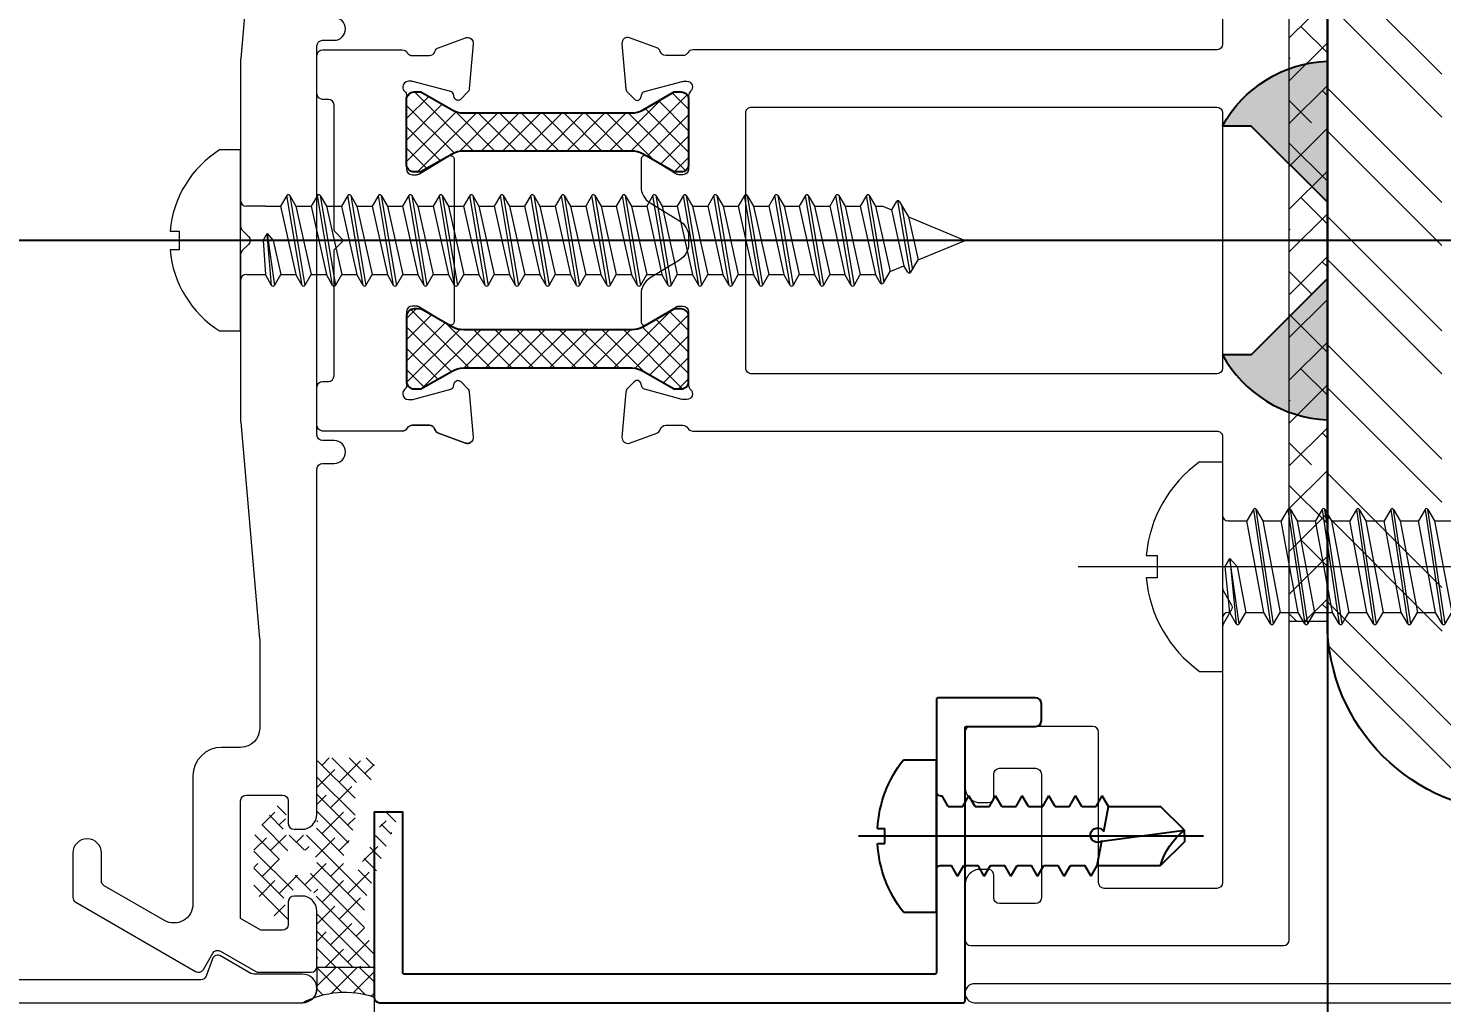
# Model space of a CAD drawing. Extents: x -280168 to 205214, y -148835 to -64913.
# Drawn here: x 51570.1 to 51644.2, y -71691 to -71639.9 of the extents above; entities that cross this region are included whole.
import ezdxf

# ---------------------------------------------------------------- set-up
doc = ezdxf.new("R2010")
doc.units = 0
doc.header["$LTSCALE"] = 1000
doc.header["$MEASUREMENT"] = 0
doc.linetypes.add('CENTER', pattern=[50.800000000000004, 31.75, -6.35, 6.35, -6.35])
doc.linetypes.add('DIVIDE', pattern=[1.25, 0.5, -0.25, 0, -0.25, 0, -0.25])
for name, color, linetype, lineweight in [('MJ', 3, 'Continuous', 25), ('PJ1_accessories', 4, 'Continuous', 13), ('STE1_carbon steel', 66, 'Continuous', 25), ('TC1_hatch', 251, 'Continuous', 13), ('XC1_alum.extrusion', 3, 'Continuous', 20), ('型材线层', 3, 'Continuous', 25), ('螺钉线层', 4, 'Continuous', 9), ('隔热条填充力图案', 6, 'Continuous', 9)]:
    doc.layers.add(name, color=color, linetype=linetype, lineweight=lineweight)
for name, color, linetype in [('PJ', 4, 'Continuous'), ('SY', 2, 'Continuous'), ('ZX', 14, 'CENTER'), ('尺寸层', 7, 'Continuous'), ('配件层', 4, 'Continuous')]:
    doc.layers.add(name, color=color, linetype=linetype)
doc.styles.add('QHMY', font='STXIHEI_0.TTF', dxfattribs={"width": 0.75})
doc.dimstyles.new('DIM-50', dxfattribs={"dimscale": 50, "dimtxt": 3, "dimasz": 1, "dimexe": 1, "dimexo": 1, "dimgap": 1, "dimtad": 1, "dimdec": 0, "dimzin": 0, "dimdsep": 46, "dimtxsty": 'QHMY', "dimblk": 'ARCHTICK', "dimcen": 0.09, "dimclrd": 1, "dimclre": 1, "dimclrt": 2, "dimazin": 2, "dimtfac": 1, "dimtdec": 0, "dimtix": 1, "dimtmove": 2, "dimatfit": 3, "dimfxl": 0, "dimtolj": 1, "dimtzin": 0, "dimarcsym": 0})

# ---------------------------------------------------------------- blocks, each defined once
blk = doc.blocks.new('PAON148001(945500)')
at = {"layer": '隔热条填充力图案'}
h = blk.add_hatch(dxfattribs=at)
h.set_pattern_fill('ANSI37', color=6, scale=0.5, style=0)
h.set_pattern_definition([(135, (-54620.91678163315, -69823.37623260304), (0.561266007566822, 0.5612660075668221), []), (45.00000000000001, (-54620.91678163315, -69823.37623260304), (0.5612660075668221, -0.561266007566822), [])])
edge = h.paths.add_edge_path()
edge.add_line((1.124448551607202, -12.41320508075296), (2.063679036153189, -14.0399999999936))
edge.add_line((2.063679036160465, -14.0399999999936), (2.063679036160465, -14.39999999999418))
edge.add_arc((1.663679036151734, -14.39999999999418), 0.4000000000014603, 270.0000000000007, 359.99999999999926, ccw=False)
edge.add_line((1.663679036151734, -14.79999999998836), (-1.736320963849721, -14.79999999998836))
edge.add_arc((-1.736320963849721, -14.39999999999418), 0.4000000000014321, 179.9999999999967, 270.0000000000033, ccw=False)
edge.add_line((-2.136320963851176, -14.39999999999418), (-2.136320963851176, -14.0399999999936))
edge.add_line((-2.136320963851176, -14.0399999999936), (-1.197090479305189, -12.41320508075296))
edge.add_arc((-2.236320963849721, -11.81320508074714), 1.200000000004664, 329.999999999949, 359.9999999999487)
edge.add_line((-1.036320963845355, -11.81320508074714), (-1.036320963845355, -2.986794919233944))
edge.add_arc((-2.236320963849721, -2.98679491924122), 1.200000000004677, 5.152498583970897e-11, 30.0000000000509)
edge.add_line((-1.197090479297913, -2.386794919235399), (-2.1363209638439, -0.7599999999947613))
edge.add_line((-2.136320963851176, -0.7599999999947613), (-2.136320963851176, -0.3999999999941792))
edge.add_arc((-1.736320963849721, -0.3999999999941792), 0.4000000000014481, 89.99999999999898, 180.000000000001, ccw=False)
edge.add_line((-1.736320963842445, 0), (1.66367903615901, 0))
edge.add_arc((1.663679036151734, -0.3999999999941792), 0.4000000000014623, 1.0231815394945443e-12, 89.99999999999898, ccw=False)
edge.add_line((2.063679036160465, -0.3999999999941792), (2.063679036160465, -0.7599999999947613))
edge.add_line((2.063679036160465, -0.7599999999947613), (1.124448551614478, -2.386794919235399))
edge.add_arc((2.16367903615901, -2.98679491924122), 1.200000000004608, 149.9999999999482, 179.9999999999494)
edge.add_line((0.9636790361546446, -2.98679491924122), (0.9636790361546446, -11.81320508075441))
edge.add_arc((2.16367903615901, -11.81320508074714), 1.200000000004706, 180.0000000000519, 210.0000000000506)
at = {"layer": '型材线层'}
blk.add_lwpolyline([(1.124448551607202, -12.41320508075296), (2.063679036160465, -14.0399999999936), (2.063679036160465, -14.39999999999418, -0.4142135623730874), (1.663679036151734, -14.79999999998836), (-1.736320963842445, -14.79999999998836, -0.414213562373129), (-2.136320963851176, -14.39999999999418), (-2.136320963851176, -14.0399999999936), (-1.197090479297913, -12.41320508075296, 0.1316524975873946), (-1.036320963845355, -11.81320508074714), (-1.036320963845355, -2.98679491924122, 0.1316524975873931), (-1.197090479297913, -2.386794919235399), (-2.136320963851176, -0.7599999999947613), (-2.136320963851176, -0.3999999999941792, -0.4142135623731054), (-1.736320963842445, 0), (1.663679036151734, 0, -0.4142135623730847), (2.063679036160465, -0.3999999999941792), (2.063679036160465, -0.7599999999947613), (1.124448551607202, -2.386794919235399, 0.1316524975874009), (0.9636790361546446, -2.98679491924122), (0.9636790361546446, -11.81320508074714, 0.1316524975873898)], format="xyb", close=True, dxfattribs=at)
blk = doc.blocks.new('PT-C-PTZGLSI-ST5.5LST')
at = {"layer": '螺钉线层'}
for p, q in [((-1.200000000000273, 5.499999999999773), (-2.273736754432321e-13, 5.499999999999773)), ((-2.273736754432321e-13, 5.499999999999773), (2.273736754432321e-13, -5.499999999999773)), ((-3.999999999999773, 0.5899999999996908), (-3.425020350683099, 0.5899999999999181)), ((-3.425020350683099, 0.5899999999999181), (-3.425020350683326, -0.5899999999999181)), ((-3.425020350683326, -0.5899999999999181), (-3.999999999999773, -0.5900000000001455)), ((-1.200000000000273, -5.499999999999773), (2.273736754432321e-13, -5.499999999999773))]:
    blk.add_line(p, q, dxfattribs=at)
for centre, radius, start, end in [((2.793114455093246, -0.03050315157952355), 6.821394883827407, 125.8299052604258, 174.7809172056982), ((2.793114455092791, 0.03050315157975092), 6.82139488382751, 185.2190827943148, 234.1700947395742)]:
    blk.add_arc(centre, radius, start, end, dxfattribs=at)
blk = doc.blocks.new('PT-C-PTZGLSI-ST5.5LW')
at = {"layer": '螺钉线层'}
for p, q in [((-0.1026090771724739, 3.00169872976312), (-0.4500000000002728, 2.400000000000546)), ((0.04739092133922895, 3.00169872976312), (0.3947818457113499, 2.400000000000773)), ((-1.405218154287923, 2.400000000000546), (-0.4500000000002728, 2.400000000000546)), ((0.4499999999998181, -2.400000000000318), (-0.4499999999993634, 2.400000000000546)), ((0.3947818457113499, 2.400000000000773), (1.294781845711896, -2.400000000000318)), ((-0.5052181542882863, -2.400000000000318), (0.4499999999993634, -2.400000000000318)), ((0.7973909228271623, -3.001698729762893), (0.4499999999998181, -2.400000000000318)), ((0.9473909213388652, -3.001698729762893), (1.294781845711896, -2.400000000000546))]:
    blk.add_line(p, q, dxfattribs=at)
at = {"layer": '螺钉线层', "color": 6, "linetype": 'Continuous'}
for p, q in [((-0.1026090771724739, 3.00169872976312), (0.7973909228271623, -3.001698729762893)), ((0.9473909213388652, -3.001698729762893), (0.04739092133922895, 3.00169872976312))]:
    blk.add_line(p, q, dxfattribs=at)
at = {"layer": '螺钉线层'}
for centre, start, end in [((-0.02760907717265582, 2.958397459670095), 29.99999994500553, 150.0000000549945), ((0.8723909228269804, -2.958397459669868), 209.9999999450055, 330.0000000549945)]:
    blk.add_arc(centre, 0.0866025403304984, start, end, dxfattribs=at)
blk = doc.blocks.new('PT-C-PTZZZGLD-ST5.5LWW')
at = {"layer": '螺钉线层'}
for p, q in [((-7.775000000002819, 3.001698729763802), (-8.122390922830618, 2.400000000001228)), ((-7.625000001491117, 3.001698729763802), (-7.277609077118996, 2.400000000001455)), ((-5.975000000003092, 3.00169872976403), (-6.322390922830891, 2.400000000001455)), ((-5.825000001491389, 3.00169872976403), (-5.477609077119268, 2.400000000001683)), ((-9.077609077118268, 2.400000000001228), (-8.122390922830618, 2.400000000001228)), ((-7.781195788371406, 0.5802926162211861), (-8.122390922830618, 2.400000000001228)), ((-7.277609077118996, 2.400000000001455), (-7.025729293534823, 1.056641154221779)), ((-6.322390922830891, 2.400000000001455), (-7.277609077118996, 2.400000000001455)), ((-6.030801689203145, 0.8448574206547619), (-6.322390922829982, 2.400000000001455)), ((-2.400000000001, 2.400000000001), (-5.477609077118814, 2.400000000001228)), ((-5.477609077119268, 2.400000000001683), (-5.192368380412063, 0.8787162842290854)), ((0, 0), (-2.400000000001, 2.400000000001)), ((-5.659590567578562, 0.7658401364453766), (-7.245213808028893, 1.10336138767093)), ((-5.467568495482283, 0.779076674898306), (-5.192368380412063, 0.8787162842293128)), ((-0.6600000000030377, 1.13686837721616e-12), (-5.192368380411608, 0.8787162842293128)), ((-7.384953796006357, -1.532998009728544), (-7.781195788371406, 0.5802926162211861)), ((-2.728484105318785e-12, 1.13686837721616e-12), (-2.400000000004184, -2.399999999999409)), ((-6.759958729222944, -1.861309906001679), (-5.618481218049055, -1.354185092160378)), ((-5.4223909228308, -2.399999999999409), (-5.61848121805042, -1.354185092160833)), ((-7.384953796006357, -1.532998009728544), (-7.222390922830982, -2.399999999999864)), ((-6.500247595126893, -1.745927903954453), (-6.37760907711845, -2.399999999999636)), ((-8.177609077118632, -2.399999999999636), (-7.222390922830982, -2.399999999999636)), ((-6.875000000003183, -3.001698729762211), (-7.222390922830527, -2.399999999999636)), ((-6.72500000149148, -3.001698729762211), (-6.37760907711845, -2.399999999999864)), ((-6.377609077118905, -2.399999999999409), (-5.422390922831255, -2.399999999999409)), ((-2.400000000004184, -2.399999999999409), (-5.775557948085407, -2.399999999999409))]:
    blk.add_line(p, q, dxfattribs=at)
at = {"layer": '螺钉线层', "color": 6, "linetype": 'Continuous'}
for p, q in [((-7.775000000002819, 3.001698729763802), (-7.488074458690789, 1.087778656669343)), ((-7.341887387042334, 1.113212562718218), (-7.625000001491117, 3.001698729763802)), ((-5.975000000003092, 3.00169872976403), (-5.639255640594911, 0.7621355805156327)), ((-5.490675476960405, 0.7716065061770223), (-5.825000001491389, 3.00169872976403)), ((-7.041808884483544, -1.889009803855288), (-6.875000000003183, -3.001698729762211)), ((-6.72500000149148, -3.001698729762211), (-6.890603995454967, -1.897046955707765))]:
    blk.add_line(p, q, dxfattribs=at)
at = {"layer": '螺钉线层'}
for centre, radius, start, end in [((-7.700000000003001, 2.958397459670778), 0.0866025403304984, 29.99999994500553, 150.0000000549945), ((-5.900000000003274, 2.958397459671005), 0.0866025403304984, 29.99999994500553, 150.0000000549945), ((0.1251724137923702, 2.400000000001), 2.52517241379369, 180, 251.8842237427178), ((-7.338903304250834, 0.663222456993708), 0.45, 77.98317710944669, 190.6196552761552), ((-5.586720959406193, 1.108170415860968), 0.35, 257.9831771094467, 289.9034160734104), ((-6.942661311885786, -1.450068168956022), 0.45, 190.6196552761552, 293.9541673023247), ((-6.800000000003365, -2.958397459669186), 0.0866025403304984, 209.9999999450055, 330.0000000549945)]:
    blk.add_arc(centre, radius, start, end, dxfattribs=at)
blk = doc.blocks.new('ST5.5x22自攻自钻')
at = {"layer": '螺钉线层'}
for p, q in [((-8.317814394898505, 4.502466129012646), (-8.340205317789696, 4.502466129012646)), ((-8.500400737180371, 2.1024661290121), (-8.246584084110054, 2.525605981673607)), ((-8.246584084110054, 2.525605981673607), (-7.867814394899597, 2.102466129013237)), ((-8.262596240610947, -0.2975338709879907), (-8.500400737180371, 2.1024661290121)), ((-7.867814394899597, 2.102466129013692), (-7.417814394898869, -0.2975338709879907)), ((-8.262596240610947, -0.2975338709879907), (-8.340205317789696, -0.2975338709879907)), ((-7.915205317783602, -0.8992326007505653), (-8.262596240610947, -0.2975338709879907)), ((-7.765205319271899, -0.8992326007505653), (-7.417814394898869, -0.297533870988218))]:
    blk.add_line(p, q, dxfattribs=at)
at = {"layer": '螺钉线层', "color": 6, "linetype": 'Continuous'}
for p, q in [((-8.246584084110054, 2.525605981673607), (-7.915205317783602, -0.8992326007505653)), ((-7.765205319271899, -0.8992326007505653), (-8.246584084110054, 2.525605981673607))]:
    blk.add_line(p, q, dxfattribs=at)
at = {"layer": '螺钉线层', "color": 46, "linetype": 'CENTER'}
blk.add_line((-16.21191307588288, 2.102466129012782), (15.59335668953554, 2.102466129012328), dxfattribs=at)
at = {"layer": '螺钉线层'}
for centre, radius, start, end in [((-8.340205317789696, 4.802466129012601), 0.3, 180, 270), ((-8.340205317789696, -0.5975338709888547), 0.3, 90, 180), ((-7.840205317783784, -0.8559313306575405), 0.0866025403304984, 209.9999999450055, 330.0000000549945)]:
    blk.add_arc(centre, radius, start, end, dxfattribs=at)
for name, p in [('PT-C-PTZGLSI-ST5.5LST', (-8.640205317790333, 2.102466129012555)), ('PT-C-PTZGLSI-ST5.5LW', (-6.912596240611038, 2.1024661290121)), ('PT-C-PTZGLSI-ST5.5LW', (-5.112596240610856, 2.102466129011873)), ('PT-C-PTZGLSI-ST5.5LW', (-3.312596240611128, 2.1024661290121)), ('PT-C-PTZGLSI-ST5.5LW', (-1.512596240610947, 2.1024661290121)), ('PT-C-PTZGLSI-ST5.5LW', (0.2874037593883259, 2.102466129012328)), ('PT-C-PTZGLSI-ST5.5LW', (2.087403759388508, 2.102466129012328)), ('PT-C-PTZGLSI-ST5.5LW', (3.887403759388235, 2.102466129012555)), ('PT-C-PTZZZGLD-ST5.5LWW', (13.35979468221558, 2.10246612901301))]:
    blk.add_blockref(name, p, dxfattribs=at)
blk = doc.blocks.new('PT-C-PTZGLSI-ST4.8LW')
at = {"layer": '螺钉线层'}
for p, q in [((-0.07281633654929465, 2.356698729762456), (-0.3999999999998636, 1.790000000000191)), ((0.07718366196240822, 2.356698729762456), (0.4043673268679413, 1.790000000000418)), ((-1.195632673131968, 1.790000000000418), (-0.3999999999996362, 1.790000000000646)), ((-0.3999999999998636, 1.790000000000191), (0.3999999999996362, -1.789999999999736)), ((0.4043673268679413, 1.790000000000418), (1.204367326868351, -1.789999999999736)), ((-0.3956326731315585, -1.789999999999736), (0.3999999999998636, -1.789999999999736)), ((0.7271836634506599, -2.356698729762456), (0.3999999999996362, -1.789999999999736)), ((0.8771836619623627, -2.356698729762456), (1.204367326868351, -1.789999999999736))]:
    blk.add_line(p, q, dxfattribs=at)
at = {"layer": '螺钉线层', "color": 6, "linetype": 'Continuous'}
for p, q in [((0.7271836634506599, -2.356698729762684), (-0.07281633654929465, 2.356698729762456)), ((0.0771836634507963, 2.356698729762684), (0.8771836619623627, -2.356698729762456))]:
    blk.add_line(p, q, dxfattribs=at)
at = {"layer": '螺钉线层'}
for centre, start, end in [((0.002183663450750828, 2.313397459669432), 29.99999994499902, 150.000000055001), ((0.8021836634507054, -2.313397459669432), 209.999999944999, 330.000000055001)]:
    blk.add_arc(centre, 0.0866025403304984, start, end, dxfattribs=at)
blk = doc.blocks.new('PT-C-PTZGLSI-ST4.8LST')
at = {"layer": '螺钉线层'}
blk.add_lwpolyline([(-1.099999999945794, 4.750000000034333, 0.2344543006142045), (-3.700000000000045, 0.4900000000000091), (-3.225020350683735, 0.4900000000000091), (-3.225020350683735, -0.4900000000000091), (-3.700000000000045, -0.4899999999990996, 0.2344543006112378), (-1.099999999999909, -4.75), (0, -4.75), (0, 4.750000000000227)], format="xyb", close=True, dxfattribs=at)
blk = doc.blocks.new('PT-C-PTZGLSI-ST4.8LWW')
at = {"layer": '螺钉线层'}
for p, q in [((-5.174999999999727, 2.356698729762229), (-5.502183663450296, 1.789999999999964)), ((-5.025000001488024, 2.356698729762229), (-4.697816336582491, 1.790000000000191)), ((-6.2978163365824, 1.790000000000191), (-5.502183663450069, 1.790000000000418)), ((-5.502183663450296, 1.789999999999964), (-4.702183663450796, -1.789999999999964)), ((-4.697816336582491, 1.790000000000191), (-4.321442276649805, 1.790000000000191)), ((-4.697816336582491, 1.790000000000191), (-3.933705873316285, -1.629394323115093)), ((-4.321442276649805, 1.790000000000191), (-3.859417907015086, 1.598623239951166)), ((-3.608804220853244, 2.032698878753081), (-3.859417907014858, 1.598623239950712)), ((-3.859417907015086, 1.598623239951166), (-3.205479100883167, -1.327752917490216)), ((-3.435599140096429, 2.032698878919746), (-2.973002469261019, 1.231457943736132)), ((-2.973002469261246, 1.231457943736586), (0, 0)), ((-2.973002469261473, 1.231457943736132), (-2.469257673487164, -1.022800017352438)), ((-2.469257673487164, -1.022800017352438), (4.547473508864641e-13, 0)), ((-3.933705873316285, -1.629394323115093), (-3.205479100883167, -1.327752917490216)), ((-3.012003248173642, -1.662862925854142), (-3.205479100883167, -1.327752917489988)), ((-2.838798167412278, -1.662862926070602), (-2.469257673486709, -1.022800017352665)), ((-5.497816336581991, -1.789999999999964), (-4.702183663450569, -1.789999999999736)), ((-4.450910175055697, -2.225218449794966), (-4.702183663451024, -1.789999999999509)), ((-4.277705094298881, -2.225218449961631), (-3.933705873316285, -1.629394323115093))]:
    blk.add_line(p, q, dxfattribs=at)
at = {"layer": '螺钉线层', "color": 6, "linetype": 'Continuous'}
for p, q in [((-4.389371316997995, -2.272026568474303), (-5.174999999999727, 2.356698729762229)), ((-5.024999999999636, 2.356698729762456), (-4.254220107842229, -2.184541260626929)), ((-2.885674365517616, -1.704633388176944), (-3.528461011231002, 2.082502790472518)), ((-3.342696365961729, 1.871786554379241), (-2.764582023340836, -1.534316794242159))]:
    blk.add_line(p, q, dxfattribs=at)
at = {"layer": '螺钉线层'}
for centre, radius, start, end in [((-5.099999999999682, 2.313397459669204), 0.0866025403304984, 29.99999994499902, 150.000000055001), ((-3.522201680426633, 1.982698878836345), 0.1, 30.00000005519434, 150.0000000551464), ((-2.925400707730432, -1.612862925966056), 0.1, 209.9999999259138, 329.999999930909), ((-4.364307634629085, -2.17521844987823), 0.1, 209.9999999448827, 329.9999999447944)]:
    blk.add_arc(centre, radius, start, end, dxfattribs=at)
blk = doc.blocks.new('ST4.8X38-PT')
at = {"layer": '螺钉线层'}
for p, q in [((1.302183663419783, 1.790000000000449), (0.3000000000001819, 1.790000000000449)), ((1.176630933357956, 3.108624468950438e-14), (1.383217930669161, 0.3682120348219398)), ((1.176630933358865, 4.858335955759685e-13), (1.297816336552387, -1.789999999999933)), ((1.383217930669161, 0.3682120348219398), (1.702183663420328, 3.108624468950438e-14)), ((1.702183663420328, -6.510347816401918e-13), (2.102183663420874, -1.789999999999705)), ((0.3000000000010914, -1.789999999999705), (1.297816336552387, -1.789999999999705)), ((1.625000000002728, -2.356698729762653), (1.297816336552387, -1.789999999999933)), ((1.774999998514431, -2.356698729762653), (2.102183663420874, -1.789999999999933))]:
    blk.add_line(p, q, dxfattribs=at)
at = {"layer": '螺钉线层', "color": 46, "linetype": 'CENTER', "ltscale": 1.5}
blk.add_line((-6.447865267422003, 3.108624468950438e-14), (40.23356200732769, -1.962874307537277e-13), dxfattribs=at)
at = {"layer": '螺钉线层', "linetype": 'Continuous'}
for p, q in [((1.625000000002728, -2.35669872976288), (1.383217930669161, 0.3682120348219398)), ((1.383217930669161, 0.3682120348219398), (1.774999998514431, -2.356698729762653))]:
    blk.add_line(p, q, dxfattribs=at)
at = {"layer": '螺钉线层'}
for centre, radius, start, end in [((0.3000000000001819, 2.090000000000404), 0.3, 180, 270), ((0.3000000000010914, -2.089999999999432), 0.3, 90, 180), ((1.700000000003456, -2.313397459669628), 0.0866025403304984, 209.9999999450055, 330.0000000549945)]:
    blk.add_arc(centre, radius, start, end, dxfattribs=at)
for name, p in [('PT-C-PTZGLSI-ST4.8LST', (0, 3.108624468950438e-14)), ('PT-C-PTZGLSI-ST4.8LW', (2.497816336552205, 3.108624468950438e-14)), ('PT-C-PTZGLSI-ST4.8LW', (4.097816336551659, 3.108624468950438e-14)), ('PT-C-PTZGLSI-ST4.8LW', (5.697816336551114, 3.108624468950438e-14)), ('PT-C-PTZGLSI-ST4.8LW', (7.297816336551477, 3.108624468950438e-14)), ('PT-C-PTZGLSI-ST4.8LW', (8.897816336550932, 3.108624468950438e-14)), ('PT-C-PTZGLSI-ST4.8LW', (10.4978163365513, 3.108624468950438e-14)), ('PT-C-PTZGLSI-ST4.8LW', (12.09781633655075, 3.108624468950438e-14)), ('PT-C-PTZGLSI-ST4.8LW', (13.69781633655111, 3.108624468950438e-14)), ('PT-C-PTZGLSI-ST4.8LW', (15.29781633655057, 3.108624468950438e-14)), ('PT-C-PTZGLSI-ST4.8LW', (16.89781633655002, 3.108624468950438e-14)), ('PT-C-PTZGLSI-ST4.8LW', (18.49781633655039, 3.108624468950438e-14)), ('PT-C-PTZGLSI-ST4.8LW', (20.09781633654984, 3.108624468950438e-14)), ('PT-C-PTZGLSI-ST4.8LW', (21.6978163365502, 3.108624468950438e-14)), ('PT-C-PTZGLSI-ST4.8LW', (23.29781633654966, 3.108624468950438e-14)), ('PT-C-PTZGLSI-ST4.8LW', (24.89781633655002, 3.108624468950438e-14)), ('PT-C-PTZGLSI-ST4.8LW', (26.49781633654948, 3.108624468950438e-14)), ('PT-C-PTZGLSI-ST4.8LW', (28.09781633654984, 3.108624468950438e-14)), ('PT-C-PTZGLSI-ST4.8LW', (29.69781633654929, 3.108624468950438e-14)), ('PT-C-PTZGLSI-ST4.8LW', (31.29781633654966, 3.108624468950438e-14)), ('PT-C-PTZGLSI-ST4.8LWW', (38, 2.584599201327364e-13))]:
    blk.add_blockref(name, p, dxfattribs=at)
blk = doc.blocks.new('PH DRILLING ST4.2x13')
at = {"layer": 'PJ'}
for p, q in [((-1.735794749656179, 4), (0, 4)), ((0, 4), (0, -4)), ((-3.099999999999909, 0.4000000000000909), (-2.712319366676411, 0.4000000000000909)), ((-2.712319366676411, 0.4000000000000909), (-2.712319366676411, -0.3999999999998636)), ((-3.099999999999909, -0.3999999999998636), (-2.712319366676411, -0.3999999999998636)), ((-1.735794749656179, -4), (0, -4))]:
    blk.add_line(p, q, dxfattribs=at)
at = {"layer": 'PJ', "linetype": 'Continuous'}
for p, q in [((0.1999999999998181, 1.550000000000409), (0.780142688031674, 1.550000000000409)), ((1.103458838777897, 2.110000000000127), (0.780142688031674, 1.550000000000182)), ((1.103458838777897, 2.110000000000127), (1.42677498952412, 1.550000000000182)), ((1.42677498952412, 1.550000000000409), (2.180142688031765, 1.550000000000409)), ((2.503458838777988, 2.110000000000127), (2.180142688031765, 1.550000000000182)), ((2.503458838777988, 2.110000000000127), (2.826774989523983, 1.550000000000182)), ((2.826774989523983, 1.550000000000409), (3.580142688031856, 1.550000000000409)), ((3.903458838777851, 2.110000000000127), (3.580142688031628, 1.550000000000182)), ((3.903458838777851, 2.110000000000127), (4.226774989524074, 1.550000000000182)), ((4.226774989524074, 1.550000000000409), (4.980142688031719, 1.550000000000409)), ((5.303458838777942, 2.110000000000127), (4.980142688031719, 1.550000000000182)), ((5.303458838777942, 2.110000000000127), (5.626774989524165, 1.550000000000182)), ((5.626774989524165, 1.550000000000409), (6.38014268803181, 1.550000000000409)), ((6.703458838777806, 2.110000000000127), (6.38014268803181, 1.550000000000182)), ((6.703458838777806, 2.110000000000127), (7.026774989524029, 1.550000000000182)), ((7.026774989524029, 1.550000000000409), (7.780142688031901, 1.550000000000409)), ((8.103458838777897, 2.110000000000127), (7.780142688031674, 1.550000000000182)), ((8.103458838777897, 2.110000000000127), (8.42677498952412, 1.550000000000182)), ((8.42677498952412, 1.550000000000409), (11.74999999999955, 1.550000000000409)), ((8.42677498952412, 1.550000000000182), (8.672726814602129, 0.2644269372260624)), ((12.99999999999977, 0.3000000000004093), (11.74999999999955, 1.550000000000409)), ((8.672726814601901, 0.2644269372260624), (12.99999999999977, -0.2999999999997272)), ((12.99999999999977, 2.273736754432321e-13), (12.99999999999977, 0.3000000000004093)), ((12.99999999999977, 2.273736754432321e-13), (12.99999999999977, -0.2999999999997272)), ((8.76941526954488, -0.2409568838386349), (9.019857311968053, -1.549999999999727)), ((12.99999999999977, -0.2999999999997272), (11.74999999999977, -1.5499999999995)), ((0.1999999999998181, -2.109999999999673), (0.2965411612217395, -2.109999999999673)), ((0.6198573119681896, -1.549999999999727), (0.2965411612217395, -2.109999999999673)), ((0.6198573119681896, -1.549999999999727), (1.373225010475608, -1.549999999999727)), ((1.373225010475608, -1.549999999999727), (1.69654116122183, -2.109999999999673)), ((2.019857311968053, -1.549999999999727), (1.69654116122183, -2.109999999999673)), ((2.019857311968053, -1.549999999999727), (2.773225010475699, -1.549999999999727)), ((2.773225010475699, -1.549999999999727), (3.096541161221921, -2.109999999999673)), ((3.419857311968144, -1.549999999999727), (3.096541161221921, -2.109999999999673)), ((3.419857311968144, -1.549999999999727), (4.173225010475562, -1.549999999999727)), ((4.173225010475562, -1.549999999999727), (4.496541161221785, -2.109999999999673)), ((4.819857311968008, -1.549999999999727), (4.496541161221785, -2.109999999999673)), ((4.819857311968008, -1.549999999999727), (5.573225010475653, -1.549999999999727)), ((5.573225010475653, -1.549999999999727), (5.896541161221876, -2.109999999999673)), ((6.219857311968099, -1.549999999999727), (5.896541161221876, -2.109999999999673)), ((6.219857311968099, -1.549999999999727), (6.973225010475744, -1.549999999999727)), ((6.973225010475744, -1.549999999999727), (7.296541161221967, -2.109999999999673)), ((7.61985731196819, -1.549999999999727), (7.296541161221967, -2.109999999999673)), ((7.61985731196819, -1.549999999999727), (8.373225010475608, -1.549999999999727)), ((8.373225010475608, -1.549999999999727), (8.69654116122183, -2.109999999999673)), ((9.019857311968053, -1.549999999999727), (8.69654116122183, -2.109999999999673)), ((9.019857311968053, -1.549999999999727), (11.74999999999977, -1.5499999999995))]:
    blk.add_line(p, q, dxfattribs=at)
at = {"layer": 'PJ'}
for start, end in [(142.0201275551562, 176.4718766587112), (183.5281233412888, 217.9798724448437)]:
    blk.add_arc((3.387680633323498, 0), 6.5, start, end, dxfattribs=at)
at = {"layer": 'PJ', "linetype": 'Continuous'}
for centre, radius, start, end in [((0.1999999999998181, 1.750000000000227), 0.2, 180, 270), ((15.22708333333389, 2.552083333334394), 3.618601872809016, 196.0767976164466, 232.0150770967496), ((8.45107045724535, -0.03992064230988035), 0.3765089506585422, 53.93414698573491, 327.7273972793471), ((0.1999999999998181, -2.309999999999718), 0.2, 90, 180)]:
    blk.add_arc(centre, radius, start, end, dxfattribs=at)
at = {"layer": 'ZX', "ltscale": 0.2}
blk.add_line((-4.087680633323771, 0), (13.99999999999977, 2.273736754432321e-13), dxfattribs=at)
blk = doc.blocks.new('ljxt')
at = {"layer": 'STE1_carbon steel'}
blk.add_lwpolyline([(-573.734503894384, -99.99999999991269), (-5, -100.0000000001746), (-5, 100.000000000131), (-573.7345038943822, 100.000000000131)], close=True, dxfattribs=at)
blk = doc.blocks.new('_ArchTick')
at = {"color": 0, "linetype": 'ByBlock', "const_width": 0.4}
blk.add_lwpolyline([(-0.5, -0.5), (0.5, 0.5)], dxfattribs=at)
blk = doc.blocks.new('*D397')
at = {"layer": 'Defpoints', "color": 0, "transparency": 16777216}
for p in [(51588.200022538, -70893.21994705597), (51848.20002523297, -71611.55903327563), (51588.200022538, -72332.02773645875)]:
    blk.add_point(p, dxfattribs=at)
at = {"layer": '尺寸层', "color": 1, "lineweight": -2, "transparency": 16777216}
for p, q in [((51588.200022538, -71293.21994705597), (51588.200022538, -70843.21994705597)), ((51848.20002523297, -71293.21994705597), (51848.20002523297, -70843.21994705597)), ((51588.200022538, -70893.21994705597), (51538.200022538, -70893.21994705597)), ((51848.20002523297, -70893.21994705597), (51588.200022538, -70893.21994705597)), ((51848.20002523297, -70893.21994705597), (51898.20002523297, -70893.21994705597))]:
    blk.add_line(p, q, dxfattribs=at)
at = {"layer": '尺寸层', "color": 1, "lineweight": -2, "transparency": 16777216, "xscale": 50, "yscale": 50, "zscale": 50}
blk.add_blockref('_ArchTick', (51588.200022538, -70893.21994705597), dxfattribs=at)
at = {"layer": '尺寸层', "color": 1, "lineweight": -2, "transparency": 16777216, "xscale": 50, "yscale": 50, "zscale": 50, "rotation": 180}
blk.add_blockref('_ArchTick', (51848.20002523297, -70893.21994705597), dxfattribs=at)
at = {"layer": '尺寸层', "color": 2, "transparency": 16777216, "insert": (51718.20002388549, -70766.4127181403), "char_height": 150, "attachment_point": 5, "style": 'QHMY'}
blk.add_mtext('\\A1;260', dxfattribs=at)

msp = doc.modelspace()

# ---------------------------------------------------------------- hatches: boundary and pattern name
at = {"layer": 'PJ1_accessories'}
h = msp.add_hatch(dxfattribs=at)
h.set_pattern_fill('ANSI38', color=256, scale=0.5, angle=180)
h.set_pattern_definition([(225, (62761.09875396688, -69379.02010976261), (1.122532015133644, -1.122532015133644), []), (315, (62761.09875396688, -69379.02010976261), (3.367596045400932, -1.122532015133644), [3.96875, -2.38125])])
h.paths.add_polyline_path([(51638.20002523361, -71671.02784618262), (51636.20002523361, -71671.02784618262), (51636.20002523361, -71631.02773797807), (51638.20002523361, -71631.02773797807)])
h = msp.add_hatch(dxfattribs=at)
h.set_pattern_fill('ANSI38', color=256, scale=0.4, angle=90, style=0)
h.set_pattern_definition([(315, (53769.01779401643, -62936.7282643753), (0.4490128060534578, 0.4490128060534576), []), (44.99999999999999, (53769.01779401643, -62936.7282643753), (0.449012806053458, 1.347038418160373), [1.5875, -0.9525000000000001])])
edge = h.paths.add_edge_path(flags=16)
edge.add_arc((51583.86065277038, -71683.67784618265), 0.6499999999941792, 90, 270, ccw=False)
edge.add_line((51583.86065277038, -71683.02784618274), (51584.54976728855, -71683.02784618274))
edge.add_arc((51584.54976728855, -71683.67784618265), 0.6499999999941792, -90, 90, ccw=False)
edge.add_line((51584.54976728855, -71684.32784618267), (51583.86065277038, -71684.32784618267))
edge = h.paths.add_edge_path()
edge.add_arc((51589.20002253813, -71681.07784618267), 0.2999999999961926, 338.3846734127285, 513.3846734129761)
edge.add_line((51588.93181220925, -71680.9434467054), (51587.35763630999, -71684.08490412943))
edge.add_arc((51587.00002253812, -71683.9057048264), 0.3999999999998659, 179.9999999994789, 333.38467341081616, ccw=False)
edge.add_line((51586.60002253816, -71683.9057048264), (51586.60002253816, -71683.37923072865))
edge.add_arc((51586.90002253826, -71683.37923072853), 0.3000000001273165, 160.0000000051764, 180.0000000055585, ccw=False)
edge.add_line((51586.61811475188, -71683.27662468555), (51587.18193032435, -71681.72755413146))
edge.add_arc((51586.90002253815, -71681.62494808847), 0.2999999999710019, 339.9999999979924, 359.9999999979156)
edge.add_line((51587.20002253813, -71681.62494808847), (51587.20002253813, -71679.67784618265))
edge.add_arc((51587.50002253812, -71679.67784618276), 0.2999999999938154, 89.99999999895778, 179.9999999989578, ccw=False)
edge.add_line((51587.50002253812, -71679.37784618272), (51587.90002253815, -71679.37784618272))
edge.add_arc((51587.90002253809, -71679.07784618267), 0.3000000000229193, 270.0000000045163, 360.0000000045162)
edge.add_line((51588.20002253813, -71679.07784618267), (51588.20002253813, -71678.4778461827))
edge.add_arc((51587.90002253815, -71678.4778461827), 0.2999999999938154, 1.042204158021965e-09, 90.00000000104221)
edge.add_line((51587.90002253815, -71678.17784618265), (51585.50002253812, -71678.17784618265))
edge.add_arc((51585.50002253812, -71678.4778461827), 0.2999999999933607, 89.99999999887095, 179.9999999989578)
edge.add_line((51585.20002253813, -71678.4778461827), (51585.20002253813, -71681.7278461827))
edge.add_arc((51584.70002253813, -71681.7278461827), 0.4999999999995453, -89.99999999963518, 0, ccw=False)
edge.add_line((51584.70002253813, -71682.2278461827), (51583.60105703172, -71682.2278461827))
edge.add_arc((51583.60105703172, -71682.02784618274), 0.200000000006343, 134.9999999991939, 269.9999999995765, ccw=False)
edge.add_line((51583.45963567548, -71681.8864248265), (51583.6121545725, -71681.01043910316))
edge.add_arc((51583.40002253815, -71680.7983070688), 0.3000000000010796, 314.9999999997544, 494.9999999997544)
edge.add_line((51583.18789050379, -71680.58617503445), (51582.04646914755, -71682.0571355046))
edge.add_arc((51582.40002253815, -71682.4106888952), 0.5000000000026926, 134.9999999999263, 180)
edge.add_line((51581.90002253815, -71682.4106888952), (51581.90002253815, -71684.94500347022))
edge.add_arc((51582.40002253815, -71684.94500347022), 0.5000000000025595, 180, 225.0000000000829)
edge.add_line((51582.04646914755, -71685.29855686081), (51583.18789050379, -71686.76951733096))
edge.add_arc((51583.40002253815, -71686.5573852966), 0.3000000000010796, 225.0000000002456, 405.0000000002456)
edge.add_line((51583.6121545725, -71686.34525326225), (51583.45963567548, -71685.46926753891))
edge.add_arc((51583.60105703172, -71685.32784618267), 0.1999999999771288, 89.99999999687338, 224.9999999974207, ccw=False)
edge.add_line((51583.60105703172, -71685.12784618272), (51584.70002253813, -71685.12784618272))
edge.add_arc((51584.70002253813, -71685.62784618272), 0.5000000000013642, 2.0838797354372218e-10, 89.99999999984368, ccw=False)
edge.add_line((51585.20002253813, -71685.62784618272), (51585.20002253813, -71688.87784618272))
edge.add_arc((51585.50002253812, -71688.87784618272), 0.2999999999942702, 180.0000000010422, 270.0000000009554)
edge.add_line((51585.50002253812, -71689.17784618265), (51587.90002253815, -71689.17784618265))
edge.add_arc((51587.90002253815, -71688.87784618272), 0.2999999999951797, 269.9999999992183, 359.9999999986104)
edge.add_line((51588.20002253813, -71688.87784618272), (51588.20002253813, -71688.10211025136))
edge.add_arc((51587.90002253815, -71688.10211025136), 0.2999999999983019, 359.9999999989578, 404.9999999994012)
edge.add_line((51588.1121545725, -71687.889978217), (51587.78789050377, -71687.56571414838))
edge.add_arc((51588.00002253812, -71687.35358211402), 0.2999999999997213, 179.9999999993052, 224.9999999994473, ccw=False)
edge.add_line((51587.70002253813, -71687.35358211402), (51587.70002253813, -71685.67784618265))
edge.add_line((51587.70002253813, -71685.67784618265), (51589.47892593197, -71681.18835815896))
h = msp.add_hatch(dxfattribs=at)
h.set_pattern_fill('ANSI37', color=252, scale=0.5, angle=90, style=0)
h.set_pattern_definition([(135, (-274346.5296637412, -978216.7822804523), (-0.5612660075668221, -0.561266007566822), []), (225, (-274346.5296637412, -978216.7822804523), (0.561266007566822, -0.5612660075668221), [])])
h.paths.add_polyline_path([(51588.20002253827, -71690.72785538157, 0.1730030654456415), (51585.0109435024, -71690.77570928822, 0.1834967697786442), (51585.20002253813, -71690.27784618265), (51585.20002253813, -71689.1778461837), (51588.20002253837, -71689.17784618265)])
at = {"layer": 'TC1_hatch'}
h = msp.add_hatch(dxfattribs=at)
h.set_pattern_fill('ANSI32', color=256, angle=90)
h.set_pattern_definition([(135, (-274346.5296637411, -974287.5698809358), (-3.367596045400933, -3.367596045400933), []), (135, (-274346.5296637411, -974285.3248159357), (-3.367596045400933, -3.367596045400933), [])])
h.paths.add_polyline_path([(51778.20002523297, -71621.02784618264, -0.4142135623730951), (51788.20002523297, -71631.02784618264), (51788.20002523297, -71671.02784618264, -0.4142135623730951), (51778.20002523297, -71681.02784618264), (51648.20002523297, -71681.02784618264, -0.4142135623730951), (51638.20002523297, -71671.02784618264), (51638.20002523297, -71631.02784618264, -0.4142135623730951), (51648.20002523297, -71621.02784618264)])
h.paths.add_polyline_path([(51648.20002523297, -71627.02784618264, 0.4142135623730951), (51644.20002523297, -71631.02784618264), (51644.20002523297, -71671.02784618264, 0.4142135623730951), (51648.20002523297, -71675.02784618264), (51778.20002523297, -71675.02784618264, 0.4142135623730951), (51782.20002523297, -71671.02784618264), (51782.20002523297, -71631.02784618264, 0.4142135623730951), (51778.20002523297, -71627.02784618264)], flags=16)
at = {"layer": '配件层'}
h = msp.add_hatch(color=1, dxfattribs=at)
edge = h.paths.add_edge_path()
edge.add_arc((51638.46009462156, -71648.18000871883), 6.566166030773914, 92.26993606273737, 151.3105909712954, ccw=False)
edge.add_line((51638.20002523297, -71641.61899505806), (51638.20002523297, -71649.02784618264))
edge.add_line((51638.20002523297, -71649.02784618264), (51634.20002523297, -71645.02784618252))
edge.add_line((51634.20002523297, -71645.02784618252), (51632.70002451021, -71645.0278461824))
h = msp.add_hatch(color=1, dxfattribs=at)
edge = h.paths.add_edge_path()
edge.add_arc((51638.46009462156, -71653.87568364645), 6.566166030773914, 208.6894090287046, 267.7300639372626)
edge.add_line((51638.20002523297, -71660.43669730722), (51638.20002523297, -71653.02784618264))
edge.add_line((51638.20002523297, -71653.02784618264), (51634.20002523297, -71657.02784618275))
edge.add_line((51634.20002523297, -71657.02784618275), (51632.70002451021, -71657.02784618287))

# ---------------------------------------------------------------- linework, layer by layer
at = {"layer": 'MJ', "color": 6}
msp.add_lwpolyline([(51619.20002253813, -71676.62795590637, -0.4142135623091626), (51619.30002253814, -71676.5279559064), (51622.90002253813, -71676.5279559064, 0.414213562373095), (51623.20002253813, -71676.22795590646), (51623.20002253813, -71675.32795590632, 0.414213562373095), (51622.90002253813, -71675.0279559064), (51617.80002253814, -71675.0279559064, 0.4142135623006383), (51617.70002253813, -71675.12795590637), (51617.70002253813, -71689.427846183, -0.4142135623006383), (51617.60002253814, -71689.52784618297), (51589.80002253814, -71689.52784618297, -0.4142135623006383), (51589.70002253813, -71689.42784618288), (51589.70002253813, -71681.02784618262), (51588.20002253813, -71681.02784618262), (51588.20002253813, -71690.7278461827, 0.4142135623645707), (51588.50002253814, -71691.02784618274), (51619.10002253814, -71691.02784618274, 0.4142135623006383), (51619.20002253813, -71690.92784618276), (51619.20002253813, -71676.62795590637)], format="xyb", dxfattribs=at)
at = {"layer": 'PJ1_accessories'}
msp.add_lwpolyline([(51638.20002523361, -71671.02784618262), (51636.20002523361, -71671.02784618262), (51636.20002523361, -71631.02773797807), (51638.20002523361, -71631.02773797807)], close=True, dxfattribs=at)
for points in [[(51589.68040729553, -71641.02806563028, -0.2679491923081102), (51589.94021491677, -71641.1780656303, 0.2679491921309641), (51590.20002253837, -71641.32806563032), (51591.10002253804, -71641.32806563032, 0.333174895007723), (51591.38797457708, -71641.11222989338, -0.2387275559286788), (51591.57332057314, -71640.91448637033), (51592.99741649505, -71640.39615784404, -0.2436861228084736), (51593.27115511982, -71640.43166425153, 1.912053350249149)], [(51589.68040729553, -71661.02784618274, 0.2679491923081102), (51589.94021491677, -71660.87784618272, -0.2679491921309641), (51590.20002253837, -71660.7278461827), (51591.10002253804, -71660.7278461827, -0.333174895007723), (51591.38797457708, -71660.94368191964, 0.2387275559286788), (51591.57332057314, -71661.14142544269), (51592.99741649505, -71661.65975396898, 0.2436861228084736), (51593.27115511982, -71661.62424756149, -1.912053350249149)]]:
    msp.add_lwpolyline(points, format="xyb", dxfattribs=at)
at = {"layer": 'PJ1_accessories', "color": 252}
msp.add_lwpolyline([(51584.45002253813, -71691.02784618274, -0.2065847669133003), (51588.20002253827, -71690.72785538157), (51588.20002253837, -71689.17784618265), (51585.20002253813, -71689.1778461837), (51585.20002253813, -71690.27784618274, -0.4142135623049005), (51584.45002253813, -71691.02784618274, -3.880528087043826e-11)], format="xyb", dxfattribs=at)
at = {"layer": 'STE1_carbon steel'}
msp.add_lwpolyline([(51638.20002523297, -71671.02784618264), (51638.20002523297, -71631.02784618264, -0.414213562373095), (51648.20002523297, -71621.02784618264), (51828.20002523297, -71621.02784618264, -0.414213562373095), (51838.20002523297, -71631.02784618264), (51838.20002523297, -71671.02784618264, -0.414213562373095), (51828.20002523297, -71681.02784618264), (51648.20002523297, -71681.02784618264, -0.414213562373095)], format="xyb", close=True, dxfattribs=at)
at = {"layer": 'XC1_alum.extrusion', "color": 76}
msp.add_line((51588.20002253827, -71690.72785538157), (51588.200022538, -72271.32817535412), dxfattribs=at)
at = {"layer": 'XC1_alum.extrusion'}
for points in [[(51559.40002253809, -71689.52784618274), (51559.40002253809, -71612.52784618274, -0.414213562373095), (51559.70002253813, -71612.2278461827), (51579.10673671059, -71612.2278461827, -0.3152987888779598), (51579.38864449685, -71612.42524013975), (51579.7181147518, -71613.33045222568, 0.4663076581566136), (51580.15002253809, -71613.48765380382), (51581.74284286116, -71612.56803856166, -0.1316524975876611), (51581.89284286107, -71612.52784618274), (51584.45002253813, -71612.52784618274, 0.9999999999999999), (51584.45002253813, -71611.02784618274), (51558.50002253806, -71611.02784618274, 0.414213562373095), (51558.20002253813, -71611.32784618279), (51558.20002253813, -71690.7278461827, 0.414213562373095), (51558.50002253806, -71691.02784618274), (51584.45002253813, -71691.02784618274, 0.9999999999999999), (51584.45002253813, -71689.52784618274), (51581.89284286107, -71689.52784618274, -0.1316524975875084), (51581.74284286116, -71689.48765380382), (51580.15002253809, -71688.56803856166, 0.4663076581564264), (51579.7181147518, -71688.7252401398), (51579.38864449685, -71689.63045222573, -0.3152987888778901), (51579.10673671059, -71689.82784618279), (51559.70002253813, -71689.82784618279, -0.4142135623730969)], [(51592.09583398682, -71655.4485645056), (51590.57723118289, -71654.52176869816, 0.1378521473984196), (51590.4209483561, -71654.47784618258), (51590.20002253802, -71654.47784618258, 0.4142135623780896), (51589.90002253809, -71654.77784618262), (51589.90002253809, -71658.63063258717, -0.2134217652820769), (51589.80002253799, -71658.85423938492, 0.2134217652827922), (51589.70002253802, -71659.07784618267, 0.4142135623719853), (51590.00002253795, -71659.3778461826), (51590.16052678874, -71659.3778461826, 0.06554346281487422), (51590.2381725022, -71659.36762393049), (51592.22011655493, -71658.83656362216, 0.2679491924302702), (51592.36153791117, -71658.69514226592), (51592.40683737275, -71658.52608237362, -0.2679491924301314), (51592.54825872899, -71658.38466101738, -0.06554346282019997), (51592.60002253804, -71658.3778461826, -0.198912367379155), (51592.74144389428, -71658.43642482643), (51593.10519696743, -71658.80017789958, -0.1763269807082077), (51593.19192334259, -71658.9861632111), (51593.39888094744, -71661.35169945976, -0.02182007762201366), (51593.40002253809, -71661.3778461826, -0.4142135623715412), (51593.10002253804, -71661.67784618265, -0.0874886635259955), (51592.99741649505, -71661.65975396887), (51591.57332057314, -71661.14142544258, -0.2387275555417254), (51591.38797457708, -71660.94368191953, 0.3331748948561937), (51591.10002253804, -71660.72784618258), (51590.20002253802, -71660.72784618258, 0.2679491924316606), (51589.94021491689, -71660.8778461826, -0.2679491924290274), (51589.68040729576, -71661.02784618262), (51585.50002253795, -71661.02784618262, -0.414213562372984), (51585.20002253802, -71660.72784618258), (51585.20002253802, -71658.72784618258, -0.414213562372873), (51585.50002253795, -71658.42784618265), (51585.80002253799, -71658.42784618265, 0.414213562372873), (51586.10002253804, -71658.1278461826), (51586.10002253804, -71651.52784618262), (51586.60002253804, -71651.02784618262), (51586.10002253804, -71650.52784618262), (51586.10002253804, -71643.92784618265, 0.414213562372873), (51585.80002253799, -71643.6278461826), (51585.50002253795, -71643.6278461826, -0.4142135623713193), (51585.20002253802, -71643.32784618267), (51585.20002253802, -71641.32784618267, -0.4142135623742049), (51585.50002253795, -71641.02784618262), (51589.68040729576, -71641.02784618262, -0.2679491924292159), (51589.94021491689, -71641.17784618265, 0.2679491924307973), (51590.20002253802, -71641.32784618267), (51591.10002253804, -71641.32784618267, 0.3331748948561937), (51591.38797457708, -71641.11201044572, -0.238727555542327), (51591.57332057314, -71640.91426692267), (51592.99741649505, -71640.39593839638, -0.0874886635253858), (51593.10002253804, -71640.3778461826, -0.414213562373095), (51593.40002253809, -71640.67784618265, -0.02182007762212735), (51593.39888094744, -71640.70399290549), (51593.19192334259, -71643.06952915415, -0.1763269807082659), (51593.10519696743, -71643.25551446567), (51592.74144389428, -71643.61926753882, -0.1989123673795986), (51592.60002253804, -71643.67784618265, -0.06554346282007834), (51592.54825872899, -71643.67103134787, -0.2679491924297007), (51592.40683737275, -71643.52960999163), (51592.36153791117, -71643.36055009933, 0.2679491924299161), (51592.22011655493, -71643.21912874309), (51590.2381725022, -71642.68806843476, 0.06554346281479952), (51590.16052678874, -71642.67784618265), (51590.00002253795, -71642.67784618265, 0.414213562372873), (51589.70002253802, -71642.97784618258, 0.2134217652827299), (51589.80002253799, -71643.20145298033, -0.2134217652826905), (51589.90002253809, -71643.42505977808), (51589.90002253809, -71647.27784618262, 0.4142135623767578), (51590.20002253802, -71647.57784618267), (51590.4209483561, -71647.57784618267, 0.1378521473984479), (51590.57723118289, -71647.53392366708), (51592.09583398682, -71646.60712785965, -0.1378521473981457), (51592.20002253802, -71646.57784618267, -0.4142135623714301), (51592.40002253809, -71646.77784618262), (51592.40002253809, -71655.27784618262, -0.4142135623700982), (51592.20002253802, -71655.47784618258, -0.1378521473972854)], [(51607.70002253813, -71644.32784618255, -0.4142135623731693), (51608.00002253818, -71644.02784618262), (51632.4000252331, -71644.02784618262, -0.4142135623730336), (51632.70002523303, -71644.32784618255), (51632.70002523303, -71657.72784618258, -0.4142135623731725), (51632.4000252331, -71658.02784618262), (51608.00002253818, -71658.02784618262, -0.4142135623732053), (51607.70002253813, -71657.72784618258)]]:
    msp.add_lwpolyline(points, format="xyb", close=True, dxfattribs=at)
for points in [[(51632.70002523303, -71632.80464110179), (51632.70002523303, -71640.72784618258, -0.4142135623695433), (51632.4000252331, -71641.02784618262), (51604.91963778035, -71641.02784618262, 0.2679491924313423), (51604.65983015922, -71641.17784618265, -0.2679491924334336), (51604.40002253809, -71641.32784618255), (51603.50002253818, -71641.32784618255, -0.3331748948498609), (51603.21207049902, -71641.11201044572, 0.2387275555381546), (51603.02672450285, -71640.91426692267), (51601.60262858117, -71640.39593839638, 0.5486187866884311), (51601.20116412867, -71640.70399290537), (51601.40812173364, -71643.06952915415, 0.1763269807083058), (51601.49484810856, -71643.25551446555), (51601.85860118194, -71643.61926753882, 0.5773502692418854), (51602.19320770324, -71643.52960999163), (51602.23850716505, -71643.36055009933, -0.2679491924698421), (51602.37992852129, -71643.21912874309), (51604.36187257379, -71642.68806843464, -0.06554346281233672), (51604.43951828725, -71642.67784618265), (51604.60002253804, -71642.67784618265, -0.6885002580495081), (51604.80002253799, -71643.20145298033, 0.2134217652688153), (51604.70002253813, -71643.42505977808), (51604.70002253813, -71647.27784618262, -0.4142135623588879), (51604.40002253809, -71647.57784618255), (51604.17882918956, -71647.57784618255, -0.1378721067529462), (51604.02252629999, -71647.5339114217), (51602.50422446447, -71646.60713602316, 0.585524068276135), (51602.20002253813, -71646.77784618262), (51602.20002253813, -71648.2034294161, 0.2614125764256161), (51602.67901290621, -71649.05698021331), (51604.22103216982, -71649.99823279194, -0.261412576423975), (51604.70002253813, -71650.85178358915), (51604.70002253813, -71651.2039087761, -0.261412576423975), (51604.22103216982, -71652.0574595733), (51602.67901290621, -71652.99871215182, 0.2614125764254225), (51602.20002253813, -71653.85226294915), (51602.20002253813, -71655.27784618262, 0.5855240682201285), (51602.50422446447, -71655.44855634197), (51604.02252629999, -71654.52178094343, -0.1378721067529459), (51604.17882918956, -71654.47784618258), (51604.40002253809, -71654.47784618258, -0.4142135623695433), (51604.70002253813, -71654.77784618262), (51604.70002253813, -71658.63063258705, 0.2134217652688152), (51604.80002253799, -71658.85423938492, -0.6885002580963054), (51604.60002253804, -71659.3778461826), (51604.43951828725, -71659.3778461826, -0.06554346282515244), (51604.36187257379, -71659.36762393049), (51602.37992852129, -71658.83656362216, -0.2679491924698421), (51602.23850716505, -71658.69514226592), (51602.19320770324, -71658.5260823735, 0.5773502692418854), (51601.85860118194, -71658.43642482632), (51601.49484810856, -71658.80017789958, 0.1763269807083059), (51601.40812173364, -71658.9861632111), (51601.20116412867, -71661.35169945976, 0.5486187866587473), (51601.60262858117, -71661.65975396887), (51603.02672450285, -71661.14142544258, 0.2387275555360425), (51603.21207049902, -71660.94368191953, -0.3331748948353215), (51603.50002253818, -71660.72784618258), (51604.40002253809, -71660.72784618258, -0.2679491924334335), (51604.65983015922, -71660.8778461826, 0.2679491924487468), (51604.91963778035, -71661.02784618262), (51632.4000252331, -71661.02784618262, -0.4142135623873023), (51632.70002523303, -71661.32784618255), (51632.70002523303, -71669.25105126323, 0.1316524976056926), (51632.74021761183, -71669.40105126337), (51633.15983285423, -71670.1278461826, -0.2679491923698796), (51633.15983285423, -71670.42784618265), (51632.74021761183, -71671.15464110188, 0.1316524976072345), (51632.70002523303, -71671.30464110179), (51632.70002523303, -71684.72795590646, -0.4142135623801986), (51632.4000252331, -71685.0279559064), (51626.50002253806, -71685.0279559064, -0.4142135623766469), (51626.20002253813, -71684.72795590646), (51626.20002253813, -71676.82795590632, 0.41421356232337), (51625.90002253809, -71676.5279559064), (51619.50002253818, -71676.5279559064, 0.4142135623873021), (51619.20002253813, -71676.82795590644), (51619.20002253813, -71679.72795590646, 0.4142135623784227), (51620.00002253818, -71680.5279559064), (51620.40002253809, -71680.5279559064, 0.4142135623873022), (51620.70002253813, -71680.22795590646), (51620.70002253813, -71679.0279559064, -0.4142135623588879), (51621.00002253818, -71678.72795590646), (51622.90002253809, -71678.72795590646, -0.4142135623588878), (51623.20002253813, -71679.0279559064), (51623.20002253813, -71685.5279559064, -0.4142135623588878), (51622.9000225382, -71685.82795590644), (51621.00002253818, -71685.82795590644, -0.4142135623588877), (51620.70002253813, -71685.5279559064), (51620.70002253813, -71684.32795590644, 0.4142135623873023), (51620.4000225382, -71684.0279559064), (51620.00002253818, -71684.0279559064, 0.4142135623784227), (51619.20002253813, -71684.82795590644), (51619.20002253813, -71687.72795590635, 0.414213562373095), (51619.50002253818, -71688.0279559064), (51635.9000252331, -71688.02795590651, 0.414213562319818), (51636.20002523303, -71687.72795590646), (51636.20002523303, -71614.32795590644, 0.414213562319818)], [(51582.19621723617, -71630.14128867984), (51581.20382783999, -71641.48435138287, 0.02182007762248734), (51581.20002253813, -71641.57150712567), (51581.20002253813, -71650.27931804529, 0.1989123673799366), (51581.28789050371, -71650.49145007964), (51581.61215457245, -71650.81571414838, -0.4142135623730951), (51581.61215457245, -71651.2399782171), (51581.28789050371, -71651.56424228584, 0.1989123673791966), (51581.20002253813, -71651.7763743202), (51581.20002253813, -71660.48418523981, 0.02182007762216411), (51581.20382783999, -71660.57134098261), (51582.19621723617, -71671.91440368565, -0.02182007762217577), (51582.20002253813, -71672.00155942845), (51582.20002253813, -71676.62784618272, -0.414213562373095), (51581.20002253813, -71677.62784618272), (51580.20002253813, -71677.62784618272, 0.414213562373095), (51578.70002253813, -71679.12784618272), (51578.70002253813, -71685.84293271256, -0.5773502691896858), (51577.20002253813, -71686.70895811629), (51574.05002253799, -71684.89030476839, -0.2679491924310148), (51573.90002253809, -71684.63049714726), (51573.90002253809, -71683.17784618276, 0.9999999999999999), (51572.40002253809, -71683.17784618276), (51572.40002253809, -71685.49652255098, 0.2679491924310675), (51572.55002253799, -71685.75633017211), (51578.83965956693, -71689.38765380385, 0.414213562369678), (51579.2494671882, -71689.27784618274), (51579.74021491694, -71688.42784618276, -0.4142135623717194), (51580.15002253809, -71688.31803856166), (51582.00265048229, -71689.38765380385, 0.1316524975848375), (51582.1526504822, -71689.42784618276), (51584.90002253809, -71689.42784618276, 0.4142135623713192), (51585.20002253813, -71689.12784618272), (51585.20002253813, -71686.22784618281, 0.4142135623724291), (51584.40002253809, -71685.42784618276), (51584.00002253806, -71685.42784618276, 0.4142135623713191), (51583.70002253813, -71685.72784618281), (51583.70002253813, -71686.92784618276, -0.414213562374427), (51583.40002253809, -71687.22784618281), (51582.26175394788, -71687.22784618281), (51581.20002253813, -71686.6148552675), (51581.20002253813, -71680.42784618276, -0.414213562374427), (51581.50002253806, -71680.12784618272), (51583.40002253809, -71680.12784618272, -0.414213562374427), (51583.70002253813, -71680.42784618276), (51583.70002253813, -71681.62784618272, 0.4142135623713192), (51584.00002253806, -71681.92784618276), (51584.40002253809, -71681.92784618276, 0.4142135623724291), (51585.20002253813, -71681.12784618272), (51585.20002253813, -71663.02784618274, -0.4142135623735391), (51585.50002253806, -71662.7278461827), (51586.10002253804, -71662.7278461827, 0.9999999999999999), (51586.10002253804, -71661.52784618274), (51585.50002253806, -71661.52784618274, -0.414213562373539), (51585.20002253813, -71661.2278461827), (51585.20002253813, -71640.82784618279, -0.4142135623735391), (51585.50002253806, -71640.52784618274), (51586.10002253804, -71640.52784618274, 0.9999999999999999), (51586.10002253804, -71639.32784618279)]]:
    msp.add_lwpolyline(points, format="xyb", dxfattribs=at)
at = {"layer": 'XC1_alum.extrusion', "color": 191}
msp.add_lwpolyline([(51652.20002523297, -71687.02795590652, 0.8732718685717618), (51651.21816527558, -71686.89449811744), (51650.91090925853, -71688.00387039437, 0.4957562493968732), (51651.20002523297, -71688.38394506782), (51651.20002523297, -71689.52795590652, -0.4142135623730951), (51650.70002523297, -71690.02795590652), (51619.70000585919, -71690.02795590652, 0.9999999999999998), (51619.70000585919, -71691.02795590652), (51666.70002523297, -71691.02795590652, 0.9999999999999998), (51666.70002523297, -71690.02795590652), (51665.20002523297, -71690.02795590652, -0.4142135623730951), (51664.70002523297, -71689.52795590652), (51664.70002523297, -71688.38394506782, 0.4957562493970037), (51664.98914120742, -71688.00387039437), (51664.68188519037, -71686.89449811744, 0.8732718685715486), (51663.70002523297, -71687.02795590652), (51663.70002523297, -71689.52795590652, -0.4142135623730951), (51663.20002523297, -71690.02795590652), (51652.70002523297, -71690.02795590652, -0.4142135623730951), (51652.20002523297, -71689.52795590652)], format="xyb", close=True, dxfattribs=at)
at = {"layer": '配件层', "color": 1, "linetype": 'DIVIDE', "ltscale": 30}
msp.add_line((51860.36854216986, -71651.02795590652), (51546.983106199, -71651.02795590652), dxfattribs=at)
at = {"layer": '配件层', "color": 1}
for points in [[(51632.70002451021, -71645.0278461824, -0.2634677236808319), (51638.20002523297, -71641.61899505806), (51638.20002523297, -71649.02784618264), (51634.20002523297, -71645.02784618252), (51632.70002451021, -71645.0278461824)], [(51632.70002451021, -71657.02784618287, 0.2634677236808319), (51638.20002523297, -71660.43669730722), (51638.20002523297, -71653.02784618264), (51634.20002523297, -71657.02784618275), (51632.70002451021, -71657.02784618287)]]:
    msp.add_lwpolyline(points, format="xyb", dxfattribs=at)

# ---------------------------------------------------------------- block references
at = {"extrusion": (0, 0, -1), "xscale": -1, "zscale": -1, "rotation": 90}
msp.add_blockref('PAON148001(945500)', (-51604.70002253813, -71645.3724153913), dxfattribs=at)
msp.add_blockref('ST4.8X38-PT', (51581.20002253813, -71651.02784618274))
at = {"xscale": -1, "rotation": 270}
msp.add_blockref('PAON148001(945500)', (51604.70002253813, -71656.68327697382), dxfattribs=at)
at = {"ltscale": 5}
msp.add_blockref('ST5.5x22自攻自钻', (51641.34023055079, -71670.24610135511), dxfattribs=at)
at = {"extrusion": (0, 0, -1), "zscale": -1, "rotation": 180}
msp.add_blockref('PH DRILLING ST4.2x13', (-51617.70002253813, -71682.27790104468), dxfattribs=at)
at = {"layer": 'SY', "xscale": -1}
msp.add_blockref('ljxt', (51064.46552133921, -71721.02784618287), dxfattribs=at)

# ---------------------------------------------------------------- dimensions: what is measured, and where the dimension line sits
at = {"layer": '尺寸层'}
dim = msp.add_linear_dim(base=(51588.200022538, -70893.21994705597), p1=(51848.20002523297, -71611.55903327563), p2=(51588.200022538, -72332.02773645875), angle=180, dimstyle='DIM-50', override={"dimfxl": 8}, dxfattribs=at)
dim.commit()
dim.dimension.update_dxf_attribs({"geometry": '*D397', "text_midpoint": (51718.20002388549, -70766.4127181403)})

doc.saveas('drawing.dxf')
